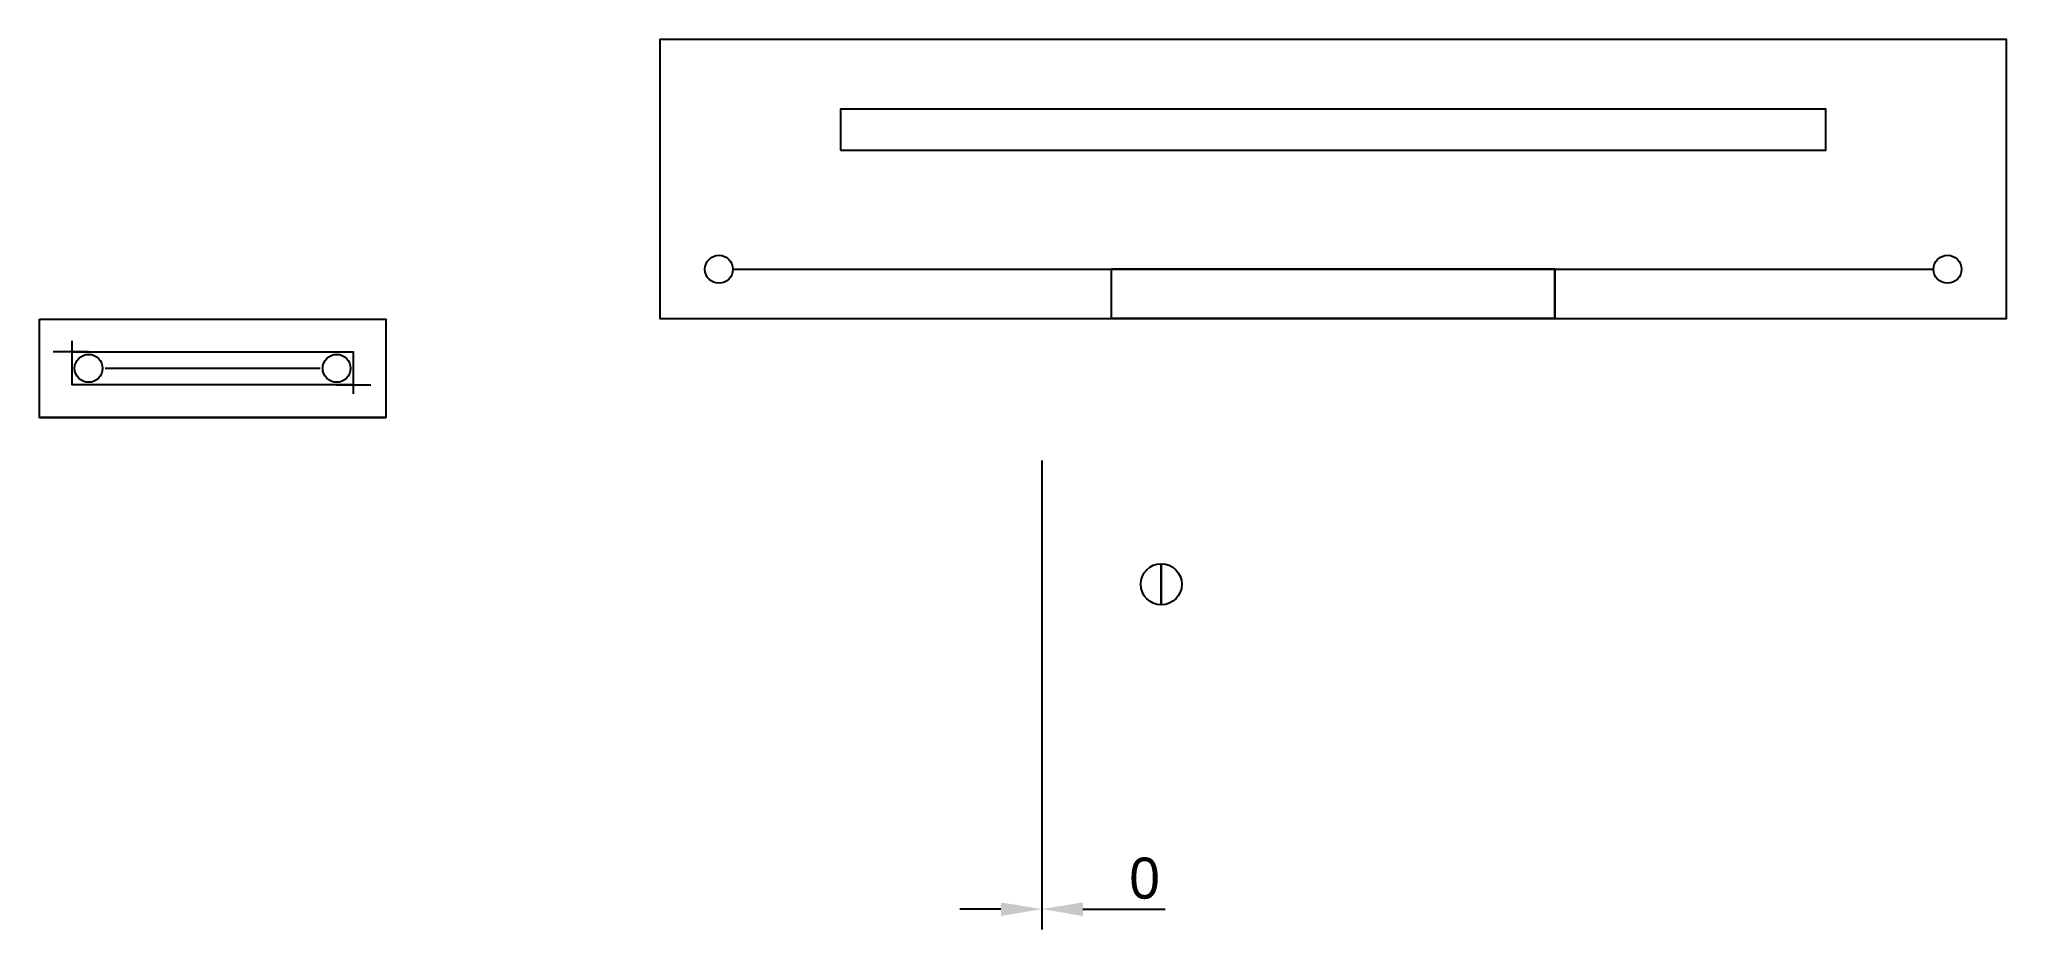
# Model space of a CAD drawing. Header units: millimetres. Extents: x 276 to 396, y 139 to 194.
import ezdxf

# ---------------------------------------------------------------- set-up
doc = ezdxf.new("R2010")
doc.units = ezdxf.units.MM
doc.dimstyles.new('ISO-25', dxfattribs={"dimtxt": 2.5, "dimasz": 2.5, "dimexe": 1.25, "dimexo": 0.625, "dimtad": 1, "dimtxsty": 'Standard', "dimcen": 2.5, "dimadec": 0, "dimazin": 0, "dimtfac": 1, "dimtmove": 0, "dimatfit": 3, "dimfxl": 1, "dimarcsym": 0})

# ---------------------------------------------------------------- blocks, each defined once
blk = doc.blocks.new('*D2')
at = {"color": 0, "lineweight": -2, "transparency": 16777216}
for p, q in [((337.12, 167.92), (337.12, 139.35)), ((337.12, 146.82), (337.12, 139.35)), ((334.62, 140.6), (332.12, 140.6)), ((339.62, 140.6), (344.62, 140.6))]:
    blk.add_line(p, q, dxfattribs=at)
at = {"color": 0, "transparency": 16777216}
for points in [[(334.62, 141.01), (334.62, 140.18), (337.12, 140.6)], [(339.62, 141.01), (339.62, 140.18), (337.12, 140.6)]]:
    blk.add_solid(points, dxfattribs=at)
at = {"layer": 'Defpoints', "color": 0, "transparency": 16777216}
for p in [(337.12, 168.54), (337.12, 147.44), (337.12, 140.6)]:
    blk.add_point(p, dxfattribs=at)
at = {"color": 0, "transparency": 16777216, "insert": (343.37, 142.47), "char_height": 2.5, "attachment_point": 5}
blk.add_mtext('0', dxfattribs=at)

msp = doc.modelspace()

# ---------------------------------------------------------------- linework, layer by layer
for p, q in [((318.304, 179.564), (391.404, 179.564)), ((341.354, 176.564), (341.354, 179.564)), ((368.354, 179.564), (341.354, 179.564)), ((368.354, 176.564), (368.354, 179.564)), ((341.354, 176.564), (368.354, 176.564)), ((278.081, 173.53), (278.081, 175.211)), ((279.081, 174.53), (276.929, 174.53)), ((280.081, 173.53), (293.181, 173.53)), ((294.181, 172.53), (296.271, 172.53)), ((295.181, 173.53), (295.181, 171.973)), ((276.081, 170.53, 19.5), (297.181, 170.53, 19.5)), ((281.631, 170.53, 19.5), (291.631, 170.53, 19.5))]:
    msp.add_line(p, q)
for points in [[(395.854, 188.564), (395.854, 193.564), (313.854, 193.564), (313.854, 188.564)], [(313.854, 188.564), (313.854, 176.564), (395.854, 176.564), (395.854, 188.564)]]:
    msp.add_lwpolyline(points)
for points in [[(324.854, 186.814), (384.854, 186.814), (384.854, 189.314), (324.854, 189.314)], [(341.354, 179.564), (368.354, 179.564), (368.354, 176.564), (341.354, 176.564)], [(276.081, 176.53), (297.181, 176.53), (297.181, 170.53), (276.081, 170.53)], [(278.081, 174.53), (295.181, 174.53), (295.181, 172.53), (278.081, 172.53)], [(344.386, 161.632), (344.386, 161.632), (344.386, 159.132), (344.386, 159.132)]]:
    msp.add_lwpolyline(points, close=True)
for centre, radius in [((317.454, 179.564), 0.85), ((392.254, 179.564), 0.85), ((279.081, 173.53), 0.85), ((294.181, 173.53), 0.85), ((344.386, 160.382), 1.25)]:
    msp.add_circle(centre, radius)

# ---------------------------------------------------------------- dimensions: what is measured, and where the dimension line sits
dim = msp.add_linear_dim(base=(337.116827179, 140.597707373), p1=(337.116827179, 147.444835781), p2=(337.116827179, 168.544835781), dimstyle='ISO-25')
dim.commit()
dim.dimension.update_dxf_attribs({"geometry": '*D2', "text_midpoint": (343.366827179, 142.472707373)})

doc.saveas('drawing.dxf')
